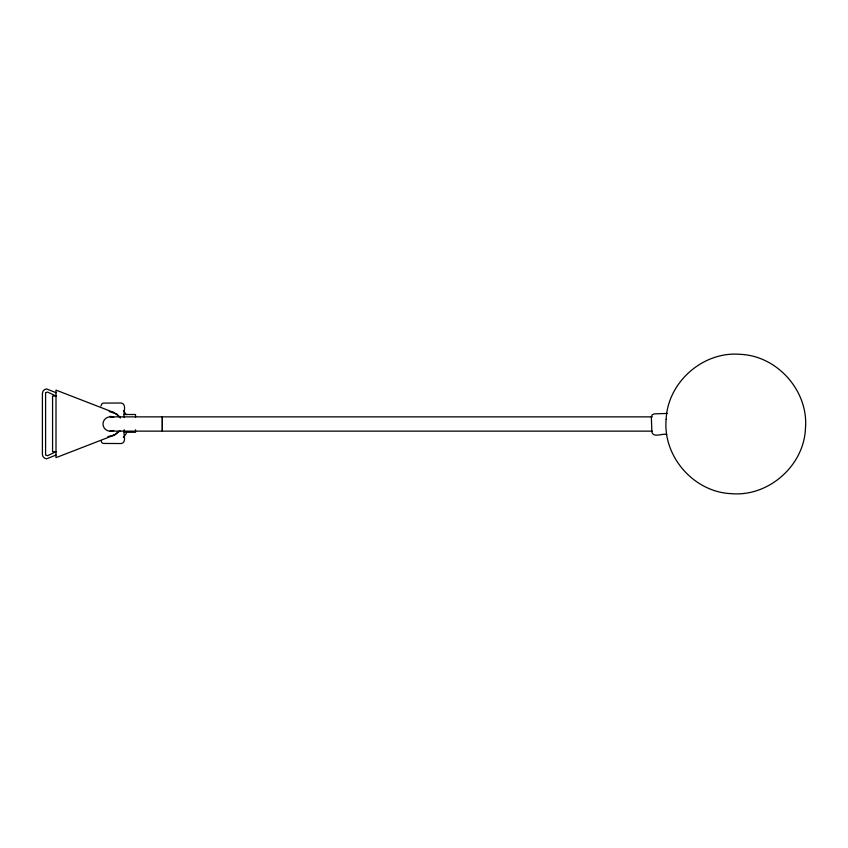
<?xml version="1.0" encoding="UTF-8"?>
<svg xmlns="http://www.w3.org/2000/svg" width="848" height="848" viewBox="0 0 848 848"><rect width="100%" height="100%" fill="white"/><g stroke="black" fill="none" stroke-linecap="round" stroke-linejoin="round"><path stroke-width="1.27" d="M652.26 431.134L162.328 431.134L162.328 416.866L162.328 431.134L111.13 431.134M100.954 406.012L101.834 403.892L103.18 403.107L121.222 403.012C127.507 404.231 122.706 413.601 124.221 417.523M126.373 433.423L123.395 437.314M119.844 430.699L114.215 435.109L56 457.655L56 390.101L114.215 412.647L119.844 417.057M119.759 430.901L114.946 434.833L111.947 435.734M55.915 451.793L47.541 455.705L45.591 455.069L45.591 392.698L47.541 392.062L55.915 395.963M55.979 455.079L46.608 458.832L44.488 458.143L42.951 456.51L42.4 454.337L42.4 393.419L42.951 391.257L44.488 389.624L46.608 388.925L55.979 392.688M113.706 430.381L109.954 431.388M107.897 436.572L114.215 435.109M111.968 430.89L110.123 431.134A7.134 7.123 0 0 1 103 424A7.134 7.123 0 0 1 110.123 416.877L111.978 417.11M667.312 413.442L654.253 413.866L652.165 414.82L651.359 416.972L651.847 431.971C653.31 438.289 662.67 433.042 666.698 434.494M56 396.005L52.576 396.005L52.576 451.761L56 451.761M124.221 414.492L135.521 414.492L135.521 417.025M111.13 416.866L652.26 416.866M124.221 432.279L135.521 432.279L135.521 429.745M109.954 416.379L113.706 417.375M109.159 411.481L117.035 414.131L120.416 418.064M111.226 411.927L114.279 412.647M110.77 416.41L112.678 416.866M123.395 410.771L126.373 414.661M100.954 440.536L101.834 442.667L103.18 443.44L121.222 443.546C127.295 442.444 122.875 433.508 124.221 429.745M666.136 419.431C662.776 456.595 693.94 492.137 731.23 493.653C768.394 497.013 803.925 465.849 805.452 428.569C808.801 391.405 777.648 355.863 740.357 354.347C703.193 350.987 667.662 382.151 666.136 419.431"/></g></svg>
